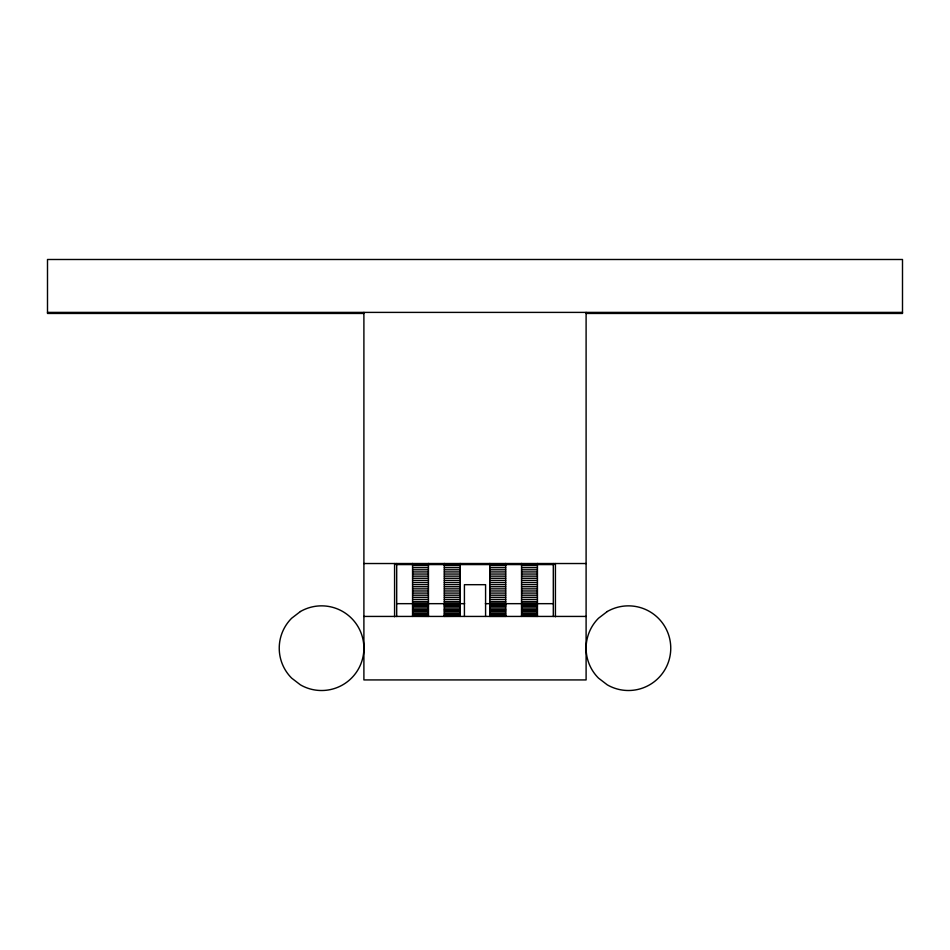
<?xml version="1.0" encoding="UTF-8"?>
<svg xmlns="http://www.w3.org/2000/svg" width="950" height="950" viewBox="0 0 950 950"><rect width="100%" height="100%" fill="white"/><g stroke="black" fill="none" stroke-linecap="round" stroke-linejoin="round"><path stroke-width="1.43" d="M47.5 312.396L902.5 312.396M363.672 313.452L47.5 313.452L47.5 259.493L902.5 259.493L902.5 313.452L586.328 313.452M363.897 563.528L586.102 563.528M395.972 564.585L554.028 564.585M412.573 565.571L428.438 565.571M444.315 565.571L460.18 565.571M489.82 565.571L505.685 565.571M521.562 565.571L537.427 565.571M412.573 567.684L428.438 567.684M444.315 567.684L460.18 567.684M489.82 567.684L505.685 567.684M521.562 567.684L537.427 567.684M412.573 569.798L428.438 569.798M444.315 569.798L460.18 569.798M489.82 569.798L505.685 569.798M521.562 569.798L537.427 569.798M412.573 571.924L428.438 571.924M444.315 571.924L460.18 571.924M489.82 571.924L505.685 571.924M521.562 571.924L537.427 571.924M412.573 574.038L428.438 574.038M444.315 574.038L460.18 574.038M489.82 574.038L505.685 574.038M521.562 574.038L537.427 574.038M412.573 576.151L428.438 576.151M444.315 576.151L460.18 576.151M489.82 576.151L505.685 576.151M521.562 576.151L537.427 576.151M412.573 578.265L428.438 578.265M444.315 578.265L460.18 578.265M489.82 578.265L505.685 578.265M521.562 578.265L537.427 578.265M412.573 580.379L428.438 580.379M444.315 580.379L460.18 580.379M489.82 580.379L505.685 580.379M521.562 580.379L537.427 580.379M412.573 582.504L428.438 582.504M444.315 582.504L460.18 582.504M489.82 582.504L505.685 582.504M521.562 582.504L537.427 582.504M412.573 584.618L428.438 584.618M444.315 584.618L460.18 584.618M489.82 584.618L505.685 584.618M521.562 584.618L537.427 584.618M412.573 586.732L428.438 586.732M444.315 586.732L460.18 586.732M489.82 586.732L505.685 586.732M521.562 586.732L537.427 586.732M412.573 588.846L428.438 588.846M444.315 588.846L460.18 588.846M489.82 588.846L505.685 588.846M521.562 588.846L537.427 588.846M412.573 590.971L428.438 590.971M444.315 590.971L460.18 590.971M489.82 590.971L505.685 590.971M521.562 590.971L537.427 590.971M412.573 593.085L428.438 593.085M444.315 593.085L460.18 593.085M489.82 593.085L505.685 593.085M521.562 593.085L537.427 593.085M412.573 595.199L428.438 595.199M444.315 595.199L460.18 595.199M489.82 595.199L505.685 595.199M521.562 595.199L537.427 595.199M412.573 597.312L428.438 597.312M444.315 597.312L460.18 597.312M489.82 597.312L505.685 597.312M521.562 597.312L537.427 597.312M412.573 599.426L428.438 599.426M444.315 599.426L460.18 599.426M489.82 599.426L505.685 599.426M521.562 599.426L537.427 599.426M412.573 601.552L428.438 601.552M444.315 601.552L460.18 601.552M489.82 601.552L505.685 601.552M521.562 601.552L537.427 601.552M412.573 603.167L428.438 603.167M444.315 603.167L460.18 603.167M489.82 603.167L505.685 603.167M521.562 603.167L537.427 603.167M396.696 603.666L464.633 603.666M485.367 603.666L553.304 603.666M412.573 604.794L428.438 604.794M444.315 604.794L460.18 604.794M489.82 604.794L505.685 604.794M521.562 604.794L537.427 604.794M412.573 605.293L428.438 605.293M444.315 605.293L460.18 605.293M489.82 605.293L505.685 605.293M521.562 605.293L537.427 605.293M412.573 606.421L428.438 606.421M444.315 606.421L460.18 606.421M489.82 606.421L505.685 606.421M521.562 606.421L537.427 606.421M412.573 608.047L428.438 608.047M444.315 608.047L460.18 608.047M489.82 608.047L505.685 608.047M521.562 608.047L537.427 608.047M412.573 609.663L428.438 609.663M444.315 609.663L460.18 609.663M489.82 609.663L505.685 609.663M521.562 609.663L537.427 609.663M412.573 610.161L428.438 610.161M444.315 610.161L460.18 610.161M489.82 610.161L505.685 610.161M521.562 610.161L537.427 610.161M412.573 611.289L428.438 611.289M444.315 611.289L460.18 611.289M489.82 611.289L505.685 611.289M521.562 611.289L537.427 611.289M412.573 612.916L428.438 612.916M444.315 612.916L460.18 612.916M489.82 612.916L505.685 612.916M521.562 612.916L537.427 612.916M412.573 613.973L428.438 613.973M444.315 613.973L460.18 613.973M489.82 613.973L505.685 613.973M521.562 613.973L537.427 613.973M412.573 615.066L428.438 615.066M444.315 615.066L460.18 615.066M489.82 615.066L505.685 615.066M521.562 615.066L537.427 615.066M412.573 615.754L428.438 615.754M444.315 615.754L460.18 615.754M489.82 615.754L505.685 615.754M521.562 615.754L537.427 615.754M412.573 616.099L428.438 616.099M444.315 616.099L460.18 616.099M489.82 616.099L505.685 616.099M521.562 616.099L537.427 616.099M412.573 616.265L428.438 616.348M444.315 616.348L460.18 616.265M489.82 616.348L505.685 616.348M521.562 616.265L537.427 616.348M363.897 616.431L586.102 616.431M586.102 312.396L586.102 679.927L363.897 679.927L363.897 312.396M555.418 563.528L555.418 616.752M553.304 563.528L553.304 616.491M537.427 563.457L537.427 616.431M521.562 563.457L521.562 616.431M505.685 563.457L505.685 616.431M489.82 563.457L489.82 616.431M485.581 616.431L485.581 584.689L464.419 584.689L464.419 616.431M460.18 563.457L460.18 616.431M444.315 563.457L444.315 616.431M428.438 563.457L428.438 616.431M412.573 563.457L412.573 616.431M396.696 563.528L396.696 616.491M394.582 563.528L394.582 616.752M300.402 611.527L291.638 618.248A42.322 42.322 0 0 0 291.638 678.11L300.402 684.843A42.322 42.322 0 0 0 363.897 648.185A42.322 42.322 0 0 0 300.402 611.527M607.276 611.527L598.5 618.248A42.322 42.322 0 0 0 598.5 678.11L607.276 684.843A42.322 42.322 0 0 0 670.759 648.185A42.322 42.322 0 0 0 607.276 611.527"/></g></svg>
